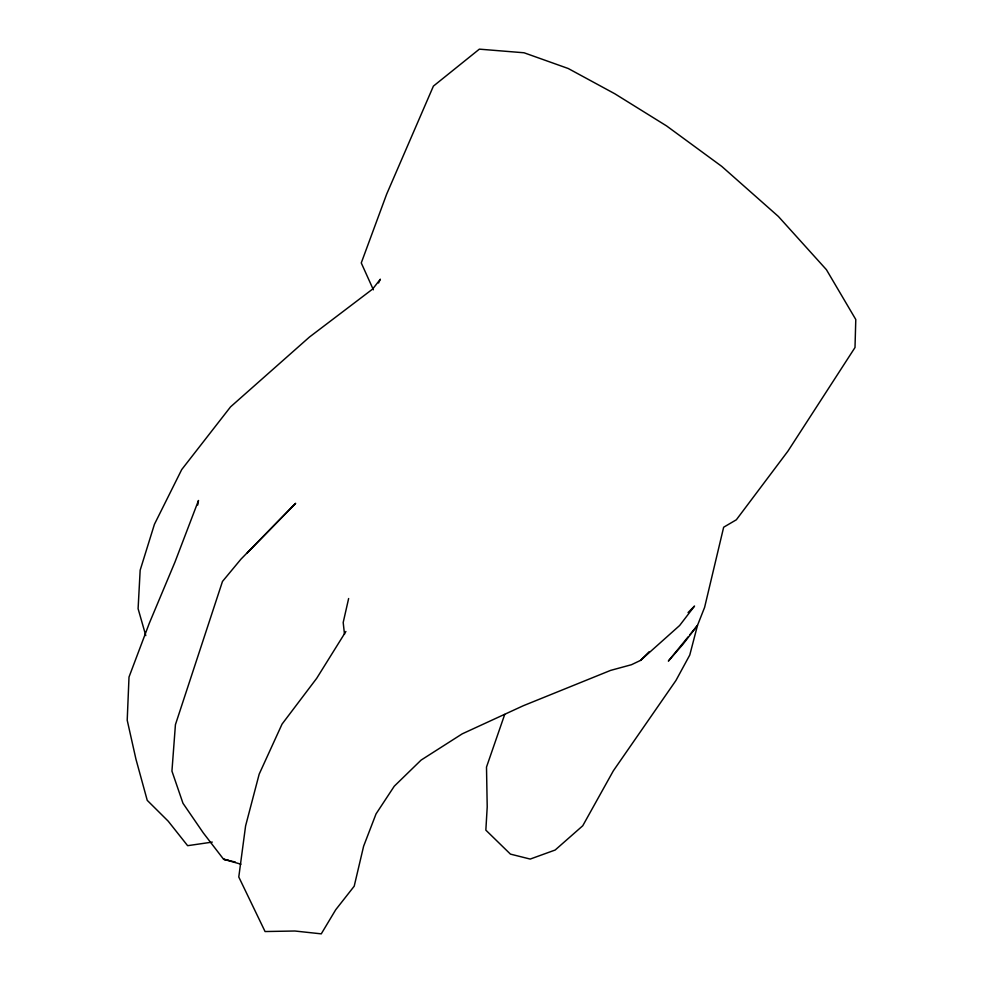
<?xml version="1.0" encoding="UTF-8"?>
<svg xmlns="http://www.w3.org/2000/svg" width="983" height="983" viewBox="0 0 983 983"><rect width="100%" height="100%" fill="white"/><g stroke="black" fill="none" stroke-linecap="round" stroke-linejoin="round"><path stroke-width="1.47" d="M197.73 505.016L198.492 500.482L174.937 562.153L149.269 623.333L129.006 677.054L127.212 720.22L135.949 759.183L147.241 800.359L168.191 821.161L187.63 845.687L212.291 842.099M348.633 598.524L343.19 622.497L344.505 634.318M504.721 714.42L486.499 767.072L487.212 806.932L485.848 830.144L510.435 854.116L530.206 859.068L555.162 850.025L582.747 825.769L613.343 770.819L675.935 680.494L689.771 655.034L697.5 625.372L704.614 607.359L723.66 527.22L736.341 519.786L787.899 451.185L855.001 347.527L855.788 319.512L826.408 269.674L778.376 216.457L721.743 166.373L666.572 125.922L614.78 93.754L568.223 68.503L524.05 52.775L479.36 49.15L433.405 86.111L386.626 194.229L361.265 262.94L373.38 289.788M378.553 282.981L380.36 279.197L372.594 289.1L309.424 337.071L230.55 406.864L181.72 469.567L154.429 524.308L140.164 570.201L138.099 608.698L145.791 635.596M345.893 631.479L316.698 678.307L282.047 724.102L259.18 774.137L245.59 825.929L238.783 876.996L265.066 931.54L294.863 931.012L321.269 933.85L335.731 909.73L354.199 886.211L363.612 846.228L376.034 813.912L394.269 786.203L421.105 760.092L462.231 733.846L523.275 705.745L610.566 670.406L631.43 664.729L640.535 660.404L679.634 625.507L694.539 606.056L688.063 612.569M688.1 636.898L668.366 661.08L683.013 644.221L697.5 625.372L689.98 634.588M247.188 552.962L295.65 503.308L241.007 559.106L222.477 581.444L175.429 724.655L171.939 771.102L182.973 803.271L203.284 832.884L223.583 859.253L240.933 864.204M640.535 660.404L649.173 651.704M228.007 860.125L223.583 859.253L235.281 862.042"/></g></svg>
